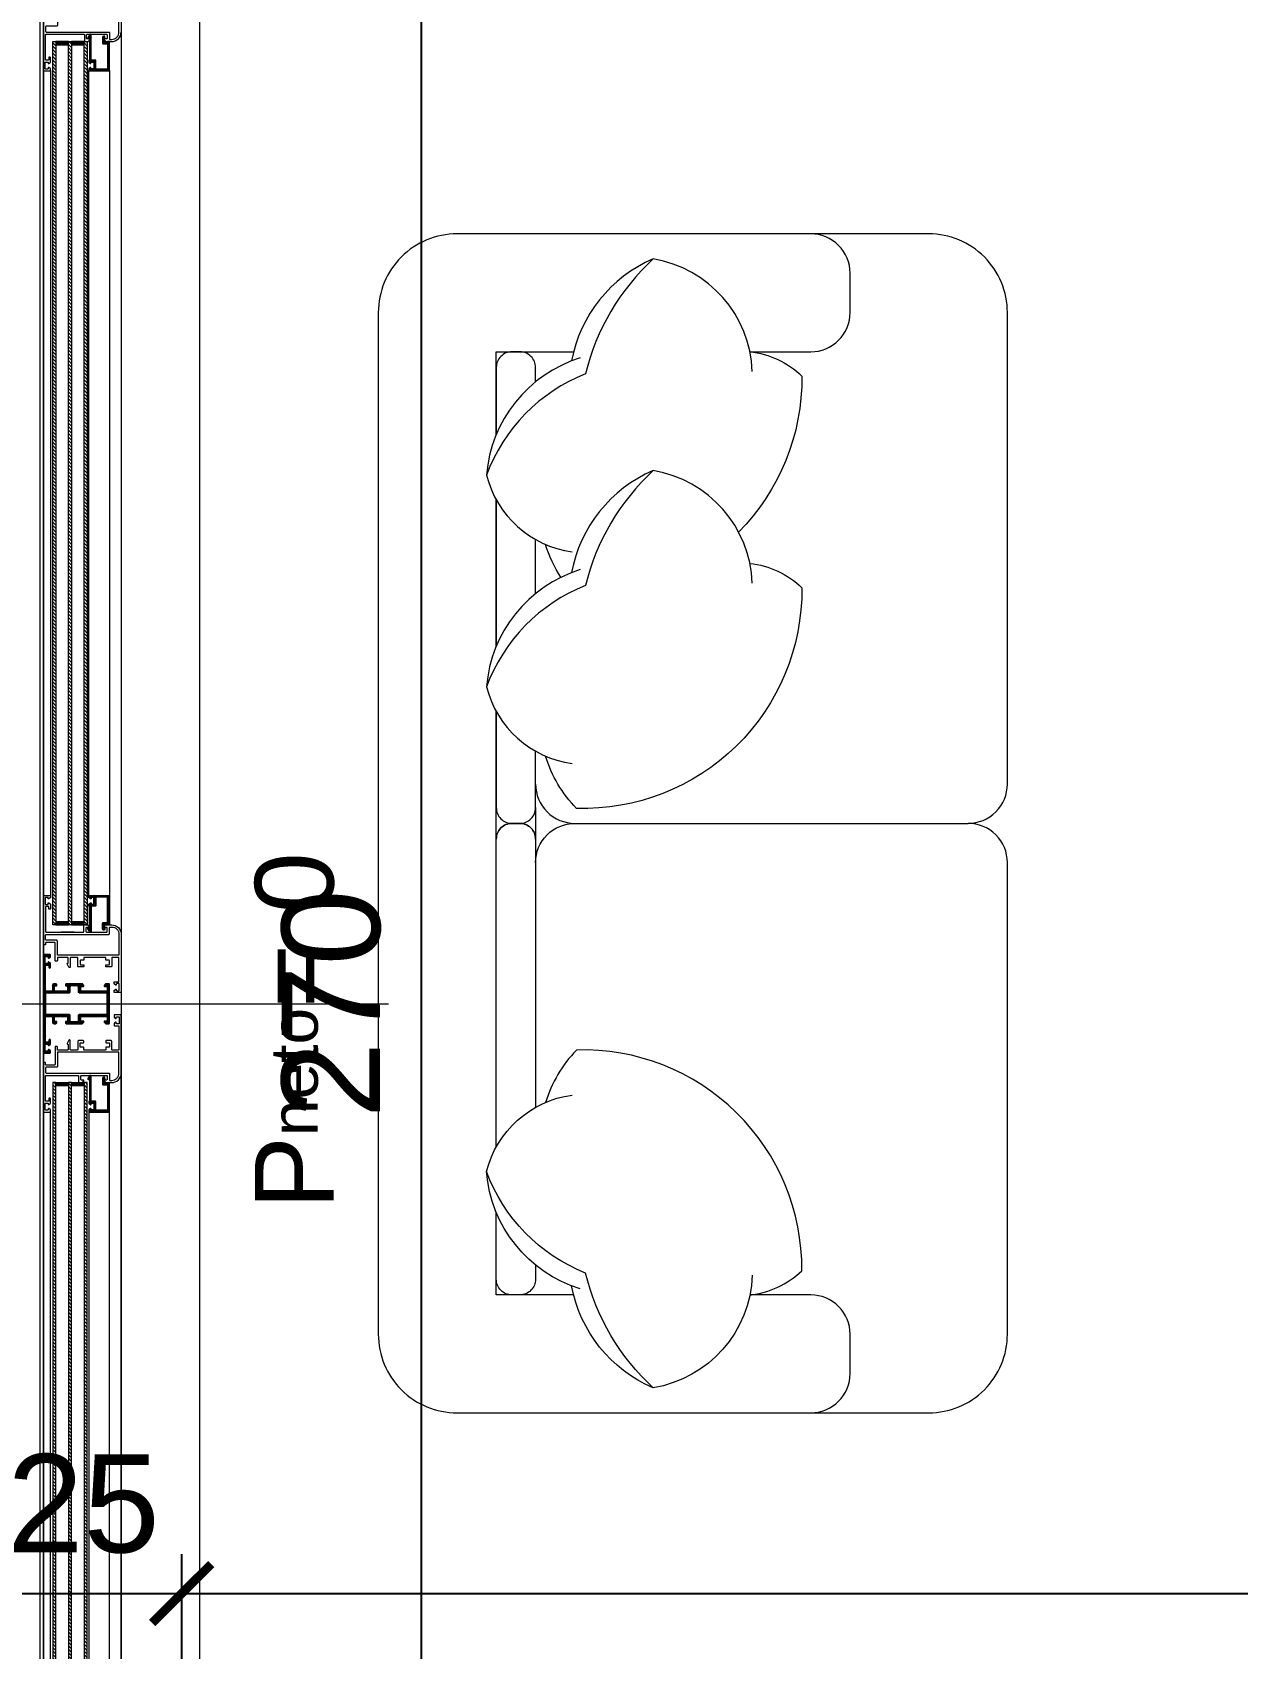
# Model space of a CAD drawing. Header units: centimetres. Extents: x 86156 to 91557, y -55119 to -48172.
# Drawn here: x 87064.8 to 87218, y -50259.4 to -50053.8 of the extents above; entities that cross this region are included whole.
import ezdxf

# ---------------------------------------------------------------- set-up
doc = ezdxf.new("R2010")
doc.units = ezdxf.units.CM
doc.header["$LTSCALE"] = 50
doc.header["$MEASUREMENT"] = 0
doc.layers.get('0').update_dxf_attribs({"color": 8})
for name, color, linetype, lineweight in [('BETON HACHURE', 253, 'Continuous', 13), ('mobilimi', 8, 'Continuous', 9), ('WINDOWS', 21, 'Continuous', 5)]:
    doc.layers.add(name, color=color, linetype=linetype, lineweight=lineweight)
doc.layers.add('COTE 50ème', color=1, linetype='Continuous')
doc.styles.add('GENERATED_STYLE_1', font='arial.ttf')
doc.styles.add('RS_TXT_50', font='arial.ttf', dxfattribs={"height": 12.5})
doc.dimstyles.new('RS_50CM_LINEAIRE', dxfattribs={"dimscale": 5, "dimtxt": 12.5, "dimasz": 1.5, "dimexe": 1, "dimexo": 2.5, "dimgap": 1, "dimtad": 1, "dimdec": 1, "dimrnd": 0.5, "dimdsep": 46, "dimtxsty": 'RS_TXT_50', "dimblk1": 'ARCHTICK', "dimblk2": 'ARCHTICK', "dimsah": 1, "dimcen": 2.5, "dimdle": 1, "dimclrt": 4, "dimadec": 0, "dimazin": 2, "dimtfac": 1, "dimtdec": 1, "dimtix": 1, "dimtmove": 2, "dimatfit": 3, "dimfxl": 1, "dimtolj": 1, "dimtzin": 0, "dimarcsym": 0})
pattern_1 = [(135, (-46708.70849, -43897.46996), (-0.08838834765, -0.08838834765), [])]
pattern_2 = [(135, (-46708.9128, -43897.46996), (-0.2209708691, -0.2209708691), [])]

# ---------------------------------------------------------------- blocks, each defined once
blk = doc.blocks.new('DRITARE POS 1')
at = {"layer": 'WINDOWS', "transparency": 33554559}
h = blk.add_hatch(dxfattribs=at)
h.set_pattern_fill('ANSI31', color=256, angle=450)
h.set_pattern_definition([(135, (-46708.71279, -43842.46996), (-0.08838834765, -0.08838834765), [])])
h.paths.add_polyline_path([(-1.74, -12.58), (-1.74, -12.64), (-2.09, -12.64, -0.414214), (-2.15, -12.58), (-2.15, -12.21, -0.247394), (-2.13, -12.16, 1.657435), (-2.37, -12.03), (-2.37, -12.77, 0.414214), (-2.28, -12.86), (-1.81, -12.86, -0.414214), (-1.72, -12.95), (-1.72, -16, -0.414214), (-1.81, -16.09), (-3.16, -16.09, -0.414214), (-3.22, -16.03), (-3.22, -15.03, 0.414214), (-3.31, -14.93), (-3.76, -14.93, -0.414214), (-3.82, -14.88), (-3.82, -11.74, 0.737396), (-3.99, -11.69), (-4.23, -12.04, 0.603122), (-4.15, -12.19), (-4.08, -12.19, -0.414214), (-4.02, -12.25), (-4.02, -14.93), (-4.06, -14.93, 0.414214), (-4.12, -14.99), (-4.12, -15.19, 0.250765), (-4.09, -15.24), (-3.92, -15.37, 0.599022), (-3.84, -15.33), (-3.84, -15.25, -0.414214), (-3.78, -15.19), (-3.52, -15.19, -0.414214), (-3.46, -15.25), (-3.46, -16, -0.414214), (-3.52, -16.05), (-3.78, -16.05, -0.414214), (-3.84, -16), (-3.84, -15.92, 0.599022), (-3.92, -15.88), (-4.09, -16.01, 0.250765), (-4.12, -16.05), (-4.12, -16.26, 0.414214), (-4.06, -16.31), (-1.55, -16.31, 0.414214), (-1.5, -16.26), (-1.5, -12.64), (-1.5, -12.58)])
at = {"layer": 'WINDOWS'}
h = blk.add_hatch(dxfattribs=at)
h.set_pattern_fill('ANSI31', color=140, scale=2.5, angle=450)
h.set_pattern_definition(pattern_2)
h.paths.add_polyline_path([(-8.71, -124.96), (-8.71, -12.58), (-8.31, -12.58), (-8.31, -124.96)])
h.paths.add_polyline_path([(-6.71, -124.96), (-6.71, -12.58), (-6.31, -12.58), (-6.31, -124.96)])
h.paths.add_polyline_path([(-4.71, -124.96), (-4.71, -12.58), (-4.31, -12.58), (-4.31, -124.96)])
at = {"layer": 'WINDOWS', "transparency": 33554559}
h = blk.add_hatch(dxfattribs=at)
h.set_pattern_fill('ANSI31', color=140, angle=450)
h.set_pattern_definition([(135, (-46708.90849, -43880.46996), (-0.08838834765, -0.08838834765), [])])
h.paths.add_polyline_path([(-6.71, -12.58), (-8.31, -12.58), (-8.31, -12.98), (-6.71, -12.98)])
h.paths.add_polyline_path([(-4.71, -12.58), (-6.31, -12.58), (-6.31, -12.98), (-4.71, -12.98)])
h.paths.add_polyline_path([(-6.71, -124.56), (-8.31, -124.56), (-8.31, -124.96), (-6.71, -124.96)])
h.paths.add_polyline_path([(-4.71, -124.56), (-6.31, -124.56), (-6.31, -124.96), (-4.71, -124.96)])
h = blk.add_hatch(dxfattribs=at)
h.set_pattern_fill('ANSI31', color=256, angle=450)
h.set_pattern_definition(pattern_1)
h.paths.add_polyline_path([(-1.49, -121.28, 0.414214), (-1.55, -121.22), (-4.06, -121.22, 0.414214), (-4.11, -121.28), (-4.11, -121.48, 0.250765), (-4.09, -121.53), (-3.92, -121.66, 0.599022), (-3.83, -121.61), (-3.83, -121.54, -0.414214), (-3.78, -121.48), (-3.51, -121.48, -0.414214), (-3.46, -121.54), (-3.46, -122.28, -0.414214), (-3.51, -122.34), (-3.78, -122.34, -0.414214), (-3.83, -122.28), (-3.83, -122.21, 0.599022), (-3.92, -122.16), (-4.09, -122.29, 0.250765), (-4.11, -122.34), (-4.11, -122.54, 0.414214), (-4.06, -122.6), (-4.02, -122.6), (-4.02, -125.29, -0.414214), (-4.07, -125.34), (-4.15, -125.34, 0.603122), (-4.23, -125.49), (-3.98, -125.85, 0.737396), (-3.81, -125.79), (-3.81, -122.66, -0.414214), (-3.76, -122.6), (-3.31, -122.6, 0.414214), (-3.22, -122.51), (-3.22, -121.5, -0.414214), (-3.16, -121.44), (-1.81, -121.44, -0.414214), (-1.72, -121.54), (-1.72, -124.58, -0.414214), (-1.81, -124.67), (-2.28, -124.67, 0.414214), (-2.37, -124.77), (-2.37, -125.5, 1.657435), (-2.12, -125.37, -0.247394), (-2.15, -125.33), (-2.15, -124.95, -0.414214), (-2.09, -124.9), (-1.74, -124.9), (-1.74, -124.95), (-1.49, -124.95), (-1.49, -124.9)])
at = {"layer": 'WINDOWS'}
h = blk.add_hatch(dxfattribs=at)
h.set_pattern_fill('ANSI31', color=256, angle=450)
h.set_pattern_definition(pattern_1)
h.paths.add_polyline_path([(-9.61, -130.17, -0.414214), (-9.56, -130.11), (-9.26, -130.11, -0.414214), (-9.2, -130.17), (-9.2, -130.38, 1), (-9, -130.38), (-9, -129.85, 0.250765), (-9.02, -129.8), (-9.19, -129.69, 0.599022), (-9.28, -129.74), (-9.28, -129.81, -0.414214), (-9.33, -129.87), (-9.59, -129.87, -0.414214), (-9.65, -129.81), (-9.65, -129.03, -0.414214), (-9.59, -128.97), (-9.33, -128.97, -0.414214), (-9.28, -129.03), (-9.28, -129.14, 0.599022), (-9.19, -129.19), (-9.02, -129.07, 0.250765), (-9, -129.03), (-9, -128.78, 0.414214), (-9.05, -128.73), (-9.84, -128.73, 0.414214), (-9.89, -128.78), (-9.89, -135), (-9.89, -141.22, 0.414214), (-9.84, -141.27), (-9.05, -141.27, 0.414214), (-9, -141.22), (-9, -140.97, 0.250765), (-9.02, -140.93), (-9.19, -140.81, 0.599022), (-9.28, -140.86), (-9.28, -140.97, -0.414214), (-9.33, -141.03), (-9.59, -141.03, -0.414214), (-9.65, -140.97), (-9.65, -140.19, -0.414214), (-9.59, -140.13), (-9.33, -140.13, -0.414214), (-9.28, -140.19), (-9.28, -140.26, 0.599022), (-9.19, -140.31), (-9.02, -140.2, 0.250765), (-9, -140.15), (-9, -139.62, 1), (-9.2, -139.62), (-9.2, -139.83, -0.414214), (-9.26, -139.89), (-9.56, -139.89, -0.414214), (-9.61, -139.83), (-9.61, -136.66, -0.414214), (-9.56, -136.61), (-8.83, -136.61, -0.414214), (-8.74, -136.7), (-8.74, -137.35, 0.414214), (-8.55, -137.54), (-8.29, -137.54, 0.198912), (-8.25, -137.52), (-8.19, -137.46, 0.198912), (-8.18, -137.42), (-8.18, -137.31, 0.414214), (-8.23, -137.26), (-8.4, -137.26, -0.414214), (-8.46, -137.2), (-8.46, -136.7, -0.414214), (-8.36, -136.61), (-6.91, -136.61, -0.414214), (-6.81, -136.7), (-6.81, -137.2, -0.414214), (-6.87, -137.26), (-7.04, -137.26, 0.414214), (-7.09, -137.31), (-7.09, -137.42, 0.198912), (-7.08, -137.46), (-7.02, -137.52, 0.198912), (-6.98, -137.54), (-4.97, -137.54, 0.198912), (-4.93, -137.52), (-4.78, -137.37, 0.198912), (-4.76, -137.33), (-4.76, -137.26, 0.414214), (-4.82, -137.2), (-5, -137.2, -0.340481), (-5.13, -137.11), (-5.13, -136.7, -0.414214), (-5.04, -136.61), (-1.87, -136.61, -0.414214), (-1.77, -136.7), (-1.77, -137.11, -0.414214), (-1.87, -137.2), (-2.09, -137.2, 0.414214), (-2.15, -137.26), (-2.15, -137.33, 0.198912), (-2.13, -137.37), (-1.98, -137.52, 0.198912), (-1.94, -137.54), (-1.55, -137.54, 0.414214), (-1.49, -137.48), (-1.49, -135), (-1.49, -132.52, 0.414214), (-1.55, -132.46), (-1.94, -132.46, 0.198912), (-1.98, -132.48), (-2.13, -132.63, 0.198912), (-2.15, -132.67), (-2.15, -132.74, 0.414214), (-2.09, -132.8), (-1.87, -132.8, -0.414214), (-1.77, -132.89), (-1.77, -133.3, -0.414214), (-1.87, -133.39), (-5.04, -133.39, -0.414214), (-5.13, -133.3), (-5.13, -132.89, -0.340481), (-5, -132.8), (-4.82, -132.8, 0.414214), (-4.76, -132.74), (-4.76, -132.67, 0.198912), (-4.78, -132.63), (-4.93, -132.48, 0.198912), (-4.97, -132.46), (-6.98, -132.46, 0.198912), (-7.02, -132.48), (-7.08, -132.54, 0.198912), (-7.09, -132.58), (-7.09, -132.69, 0.414214), (-7.04, -132.74), (-6.87, -132.74, -0.414214), (-6.81, -132.8), (-6.81, -133.3, -0.414214), (-6.91, -133.39), (-8.36, -133.39, -0.414214), (-8.46, -133.3), (-8.46, -132.8, -0.414214), (-8.4, -132.74), (-8.23, -132.74, 0.414214), (-8.18, -132.69), (-8.18, -132.58, 0.198912), (-8.19, -132.54), (-8.25, -132.48, 0.198912), (-8.29, -132.46), (-8.55, -132.46, 0.414214), (-8.74, -132.65), (-8.74, -133.3, -0.414214), (-8.83, -133.39), (-9.56, -133.39, -0.414214), (-9.61, -133.34)])
h.paths.add_polyline_path([(-9.56, -133.67), (-6.63, -133.67), (-6.53, -133.58), (-6.53, -132.83), (-6.44, -132.74), (-5.51, -132.74), (-5.41, -132.83), (-5.41, -133.58), (-5.32, -133.67), (-1.83, -133.67), (-1.77, -133.73), (-1.77, -135), (-1.77, -136.27), (-1.83, -136.33), (-5.32, -136.33), (-5.41, -136.42), (-5.41, -137.17), (-5.51, -137.26), (-6.44, -137.26), (-6.53, -137.17), (-6.53, -136.42), (-6.63, -136.33), (-9.56, -136.33), (-9.61, -136.27), (-9.61, -135), (-9.61, -133.73)], flags=16)
h = blk.add_hatch(dxfattribs=at)
h.set_pattern_fill('ANSI31', color=140, scale=2.5, angle=450)
h.set_pattern_definition(pattern_2)
h.paths.add_polyline_path([(-8.71, -145.04), (-8.71, -257.42), (-8.31, -257.42), (-8.31, -145.04)])
h.paths.add_polyline_path([(-6.71, -145.04), (-6.71, -257.42), (-6.31, -257.42), (-6.31, -145.04)])
h.paths.add_polyline_path([(-4.71, -145.04), (-4.71, -257.42), (-4.31, -257.42), (-4.31, -145.04)])
at = {"layer": 'WINDOWS', "transparency": 33554559}
h = blk.add_hatch(dxfattribs=at)
h.set_pattern_fill('ANSI31', color=140, angle=450)
h.set_pattern_definition([(135, (-46708.90849, -43914.46996), (-0.08838834765, -0.08838834765), [])])
h.paths.add_polyline_path([(-6.71, -257.42), (-8.31, -257.42), (-8.31, -257.02), (-6.71, -257.02)])
h.paths.add_polyline_path([(-4.71, -257.42), (-6.31, -257.42), (-6.31, -257.02), (-4.71, -257.02)])
h.paths.add_polyline_path([(-6.71, -145.44), (-8.31, -145.44), (-8.31, -145.04), (-6.71, -145.04)])
h.paths.add_polyline_path([(-4.71, -145.44), (-6.31, -145.44), (-6.31, -145.04), (-4.71, -145.04)])
h = blk.add_hatch(dxfattribs=at)
h.set_pattern_fill('ANSI31', color=256, angle=450)
h.set_pattern_definition(pattern_1)
h.paths.add_polyline_path([(-1.49, -145.1), (-1.49, -145.05), (-1.74, -145.05), (-1.74, -145.1), (-2.09, -145.1, -0.414214), (-2.15, -145.05), (-2.15, -144.67, -0.247394), (-2.12, -144.63, 1.657435), (-2.37, -144.5), (-2.37, -145.23, 0.414214), (-2.28, -145.33), (-1.81, -145.33, -0.414214), (-1.72, -145.42), (-1.72, -148.46, -0.414214), (-1.81, -148.56), (-3.16, -148.56, -0.414214), (-3.22, -148.5), (-3.22, -147.49, 0.414214), (-3.31, -147.4), (-3.76, -147.4, -0.414214), (-3.81, -147.34), (-3.81, -144.21, 0.737396), (-3.98, -144.15), (-4.23, -144.51, 0.603122), (-4.15, -144.66), (-4.07, -144.66, -0.414214), (-4.02, -144.71), (-4.02, -147.4), (-4.06, -147.4, 0.414214), (-4.11, -147.46), (-4.11, -147.66, 0.250765), (-4.09, -147.71), (-3.92, -147.84, 0.599022), (-3.83, -147.79), (-3.83, -147.72, -0.414214), (-3.78, -147.66), (-3.51, -147.66, -0.414214), (-3.46, -147.72), (-3.46, -148.46, -0.414214), (-3.51, -148.52), (-3.78, -148.52, -0.414214), (-3.83, -148.46), (-3.83, -148.39, 0.599022), (-3.92, -148.34), (-4.09, -148.47, 0.250765), (-4.11, -148.52), (-4.11, -148.72, 0.414214), (-4.06, -148.78), (-1.55, -148.78, 0.414214), (-1.49, -148.72)])
at = {"layer": 'WINDOWS'}
for p, q in [((-0.01, -11.48), (0, -126.13)), ((-9.89, -16.28), (-9.89, -121.28)), ((-9, -16.26), (-9, -121.28)), ((-4.11, -121.28), (-4.12, -16.26)), ((-1.5, -16.26), (-1.49, -121.28)), ((-5.98, -125.89), (-7.66, -125.89)), ((-0.01, -258.52), (0, -143.87)), ((-9.89, -253.72), (-9.89, -148.72)), ((-9, -253.74), (-9, -148.72)), ((-4.11, -148.72), (-4.12, -253.74)), ((-1.5, -253.74), (-1.49, -148.72))]:
    blk.add_line(p, q, dxfattribs=at)
at = {"layer": 'WINDOWS', "color": 165}
blk.add_line((-61.99, -135), (34.01, -135), dxfattribs=at)
for points in [[(-9.9, 0), (-9.9, -270), (-33.9, -270), (-33.9, 0)], [(-10.3, -269.6), (-10.3, -0.4), (-9.9, 0), (-9.9, -270)], [(0, 0), (0, -270), (10, -270), (10, 0)]]:
    blk.add_lwpolyline(points, close=True, dxfattribs=at)
at = {"layer": 'WINDOWS'}
for points in [[(-9.9, -270), (-9.9, 0), (0, 0), (0, -270)], [(-1.77, -135), (-1.77, -133.73), (-1.83, -133.67), (-5.32, -133.67), (-5.41, -133.58), (-5.41, -132.83), (-5.51, -132.74), (-6.44, -132.74), (-6.53, -132.83), (-6.53, -133.58), (-6.63, -133.67), (-9.56, -133.67), (-9.61, -133.73), (-9.61, -135), (-9.61, -136.27), (-9.56, -136.33), (-6.63, -136.33), (-6.53, -136.42), (-6.53, -137.17), (-6.44, -137.26), (-5.51, -137.26), (-5.41, -137.17), (-5.41, -136.42), (-5.32, -136.33), (-1.83, -136.33), (-1.77, -136.27)]]:
    blk.add_lwpolyline(points, close=True, dxfattribs=at)
blk.add_lwpolyline([(-9.9, -10.08), (-9.9, -16.26, 0.414214), (-9.84, -16.31), (-9.06, -16.31, 0.414214), (-9, -16.26), (-9, -16.05, 0.250765), (-9.03, -16.01), (-9.19, -15.88, 0.599022), (-9.28, -15.92), (-9.28, -16.02, -0.414214), (-9.34, -16.07), (-9.6, -16.07, -0.414214), (-9.65, -16.02), (-9.65, -15.23, -0.414214), (-9.6, -15.18), (-9.34, -15.18, -0.414214), (-9.28, -15.23), (-9.28, -15.33, 0.599022), (-9.19, -15.37), (-9.03, -15.24, 0.250765), (-9, -15.19), (-9, -14.62, 0.414214), (-9.06, -14.56), (-9.15, -14.56, 0.414214), (-9.21, -14.62), (-9.21, -14.88, -0.414214), (-9.26, -14.93), (-9.56, -14.93, -0.414214), (-9.62, -14.88), (-9.62, -11.7, -0.414214), (-9.56, -11.65), (-4.73, -11.65, -0.414214), (-4.68, -11.7), (-4.68, -12.53, 0.414214), (-4.62, -12.58), (-4.23, -12.58, 0.198912), (-4.19, -12.56), (-4.04, -12.41, 0.198912), (-4.02, -12.37), (-4.02, -12.3, 0.414214), (-4.08, -12.25), (-4.3, -12.25, -0.414214), (-4.4, -12.15), (-4.4, -11.74, -0.414214), (-4.3, -11.65), (-1.87, -11.65, -0.414214), (-1.78, -11.74), (-1.78, -12.15, -0.414214), (-1.87, -12.25), (-2.09, -12.25, 0.414214), (-2.15, -12.3), (-2.15, -12.37, 0.198912), (-2.13, -12.41), (-1.98, -12.56, 0.198912), (-1.94, -12.58), (-1.22, -12.58, 0.414214), (0, -11.37)], format="xyb", dxfattribs=at)
for points in [[(-1.5, -12.21, 0.414214), (-1.4, -12.3), (-1.18, -12.3), (-1.18, -12.3, 0.414214), (-0.28, -11.37), (-0.28, -8.77, 0.414214), (-0.34, -8.72), (-8.07, -8.72, 0.414214), (-8.12, -8.77), (-8.12, -10.53, -0.414214), (-8.22, -10.62), (-9.52, -10.62, 0.414214), (-9.62, -10.71), (-9.62, -11.27, 0.414214), (-9.52, -11.37), (-1.59, -11.37, -0.414214), (-1.5, -11.46)], [(-1.74, -12.64), (-2.09, -12.64, -0.414214), (-2.15, -12.58), (-2.15, -12.21, -0.247394), (-2.13, -12.16, 1.657435), (-2.37, -12.03), (-2.37, -12.77, 0.414214), (-2.28, -12.86), (-1.81, -12.86, -0.414214), (-1.72, -12.95), (-1.72, -16, -0.414214), (-1.81, -16.09), (-3.16, -16.09, -0.414214), (-3.22, -16.03), (-3.22, -15.03, 0.414214), (-3.31, -14.93), (-3.76, -14.93, -0.414214), (-3.82, -14.88), (-3.82, -11.74, 0.737396), (-3.99, -11.69), (-4.23, -12.04, 0.603122), (-4.15, -12.19), (-4.08, -12.19, -0.414214), (-4.02, -12.25), (-4.02, -14.93), (-4.06, -14.93, 0.414214), (-4.12, -14.99), (-4.12, -15.19, 0.250765), (-4.09, -15.24), (-3.92, -15.37, 0.599022), (-3.84, -15.33), (-3.84, -15.25, -0.414214), (-3.78, -15.19), (-3.52, -15.19, -0.414214), (-3.46, -15.25), (-3.46, -16, -0.414214), (-3.52, -16.05), (-3.78, -16.05, -0.414214), (-3.84, -16), (-3.84, -15.92, 0.599022), (-3.92, -15.88), (-4.09, -16.01, 0.250765), (-4.12, -16.05), (-4.12, -16.26, 0.414214), (-4.06, -16.31), (-1.55, -16.31, 0.414214), (-1.5, -16.26), (-1.5, -12.64), (-1.5, -12.58), (-1.74, -12.58)], [(0, -133.53, -0.414214), (-0.06, -133.58), (-0.84, -133.58, -0.414214), (-0.9, -133.53), (-0.9, -133.32, -0.250765), (-0.87, -133.27), (-0.7, -133.14, -0.599022), (-0.62, -133.19), (-0.62, -133.28, 0.414214), (-0.56, -133.34), (-0.3, -133.34, 0.414214), (-0.24, -133.28), (-0.24, -132.5, 0.414214), (-0.3, -132.44), (-0.56, -132.44, 0.414214), (-0.62, -132.5), (-0.62, -132.59, -0.599022), (-0.7, -132.64), (-0.87, -132.51, -0.250765), (-0.9, -132.46), (-0.9, -132.26, -0.414214), (-0.84, -132.2), (-0.34, -132.2, 0.414214), (-0.28, -132.14), (-0.28, -129.19, 0.414214), (-0.37, -129.1), (-1.12, -129.1, 0.414214), (-1.21, -129.19), (-1.21, -130.22, -0.414214), (-1.31, -130.31), (-1.87, -130.31, -0.414214), (-1.96, -130.22), (-1.96, -130.09, -0.414214), (-1.9, -130.03), (-1.55, -130.03, 0.414214), (-1.49, -129.98), (-1.49, -129.53, 0.414214), (-1.55, -129.47), (-1.9, -129.47, -0.414214), (-1.96, -129.42), (-1.96, -129.16, 0.414214), (-2.02, -129.1), (-4.7, -129.1, 0.414214), (-4.76, -129.16), (-4.76, -129.42, -0.414214), (-4.82, -129.47), (-5.17, -129.47, 0.414214), (-5.23, -129.53), (-5.23, -129.98, 0.414214), (-5.17, -130.03), (-4.82, -130.03, -0.414214), (-4.76, -130.09), (-4.76, -130.22, -0.414214), (-4.85, -130.31), (-5.41, -130.31, -0.414214), (-5.51, -130.22), (-5.51, -129.19, 0.414214), (-5.6, -129.1), (-6.38, -129.1, 0.414214), (-6.48, -129.19), (-6.48, -130.31, -0.809546), (-6.66, -130.35), (-6.85, -129.93, -0.543142), (-6.79, -129.85, 0.414214), (-6.74, -129.79), (-6.74, -129.19, 0.414214), (-6.83, -129.1), (-8.06, -129.1, 0.414214), (-8.12, -129.16), (-8.12, -129.51, -0.414214), (-8.18, -129.57), (-8.34, -129.57, -0.414214), (-8.4, -129.51), (-8.4, -127.29, 0.414214), (-8.49, -127.2), (-9.56, -127.2, 0.414214), (-9.61, -127.25), (-9.61, -127.46, -0.414214), (-9.67, -127.51), (-9.84, -127.51, -0.414214), (-9.89, -127.46), (-9.89, -121.28, -0.414214), (-9.84, -121.22), (-9.05, -121.22, -0.414214), (-9, -121.28), (-9, -121.49, -0.250765), (-9.02, -121.53), (-9.19, -121.66, -0.599022), (-9.28, -121.62), (-9.28, -121.52, 0.414214), (-9.33, -121.47), (-9.59, -121.47, 0.414214), (-9.65, -121.52), (-9.65, -122.31, 0.414214), (-9.59, -122.36), (-9.33, -122.36, 0.414214), (-9.28, -122.31), (-9.28, -122.21, -0.599022), (-9.19, -122.17), (-9.02, -122.3, -0.250765), (-9, -122.34), (-9, -122.92, -0.414214), (-9.05, -122.98), (-9.15, -122.98, -0.414214), (-9.2, -122.92), (-9.2, -122.66, 0.414214), (-9.26, -122.61), (-9.56, -122.61, 0.414214), (-9.61, -122.66), (-9.61, -125.83, 0.414214), (-9.56, -125.89), (-4.82, -125.89, 0.414214), (-4.76, -125.83), (-4.76, -125.01, -0.414214), (-4.71, -124.96), (-4.32, -124.96, -0.198912), (-4.28, -124.97), (-4.13, -125.13, -0.198912), (-4.11, -125.17), (-4.11, -125.24, -0.414214), (-4.17, -125.29), (-4.39, -125.29, 0.414214), (-4.48, -125.39), (-4.48, -125.8, 0.414214), (-4.39, -125.89), (-1.87, -125.89, 0.414214), (-1.77, -125.8), (-1.77, -125.39, 0.414214), (-1.87, -125.29), (-2.09, -125.29, -0.414214), (-2.15, -125.24), (-2.15, -125.17, -0.198912), (-2.13, -125.13), (-1.98, -124.97, -0.198912), (-1.94, -124.96), (-1.21, -124.96, -0.414214), (0, -126.17)], [(-1.74, -124.9), (-2.09, -124.9, 0.414214), (-2.15, -124.95), (-2.15, -125.33, 0.247394), (-2.12, -125.37, -1.657435), (-2.37, -125.5), (-2.37, -124.77, -0.414214), (-2.28, -124.67), (-1.81, -124.67, 0.414214), (-1.72, -124.58), (-1.72, -121.54, 0.414214), (-1.81, -121.44), (-3.16, -121.44, 0.414214), (-3.22, -121.5), (-3.22, -122.51, -0.414214), (-3.31, -122.6), (-3.76, -122.6, 0.414214), (-3.81, -122.66), (-3.81, -125.79, -0.737396), (-3.98, -125.85), (-4.23, -125.49, -0.603122), (-4.15, -125.34), (-4.07, -125.34, 0.414214), (-4.02, -125.29), (-4.02, -122.6), (-4.06, -122.6, -0.414214), (-4.11, -122.54), (-4.11, -122.34, -0.250765), (-4.09, -122.29), (-3.92, -122.16, -0.599022), (-3.83, -122.21), (-3.83, -122.28, 0.414214), (-3.78, -122.34), (-3.51, -122.34, 0.414214), (-3.46, -122.28), (-3.46, -121.54, 0.414214), (-3.51, -121.48), (-3.78, -121.48, 0.414214), (-3.83, -121.54), (-3.83, -121.61, -0.599022), (-3.92, -121.66), (-4.09, -121.53, -0.250765), (-4.11, -121.48), (-4.11, -121.28, -0.414214), (-4.06, -121.22), (-1.55, -121.22, -0.414214), (-1.49, -121.28), (-1.49, -124.9), (-1.49, -124.95), (-1.74, -124.95)], [(-1.49, -125.33, -0.414214), (-1.4, -125.24), (-1.18, -125.24), (-1.18, -125.24, -0.414214), (-0.28, -126.17), (-0.28, -128.77, -0.414214), (-0.34, -128.82), (-8.06, -128.82, -0.414214), (-8.12, -128.77), (-8.12, -127.01, 0.414214), (-8.21, -126.92), (-9.52, -126.92, -0.414214), (-9.61, -126.82), (-9.61, -126.26, -0.414214), (-9.52, -126.17), (-1.59, -126.17, 0.414214), (-1.49, -126.08)], [(-1.49, -135), (-1.49, -132.52, 0.414214), (-1.55, -132.46), (-1.94, -132.46, 0.198912), (-1.98, -132.48), (-2.13, -132.63, 0.198912), (-2.15, -132.67), (-2.15, -132.74, 0.414214), (-2.09, -132.8), (-1.87, -132.8, -0.414214), (-1.77, -132.89), (-1.77, -133.3, -0.414214), (-1.87, -133.39), (-5.04, -133.39, -0.414214), (-5.13, -133.3), (-5.13, -132.89, -0.340481), (-5, -132.8), (-4.82, -132.8, 0.414214), (-4.76, -132.74), (-4.76, -132.67, 0.198912), (-4.78, -132.63), (-4.93, -132.48, 0.198912), (-4.97, -132.46), (-6.98, -132.46, 0.198912), (-7.02, -132.48), (-7.08, -132.54, 0.198912), (-7.09, -132.58), (-7.09, -132.69, 0.414214), (-7.04, -132.74), (-6.87, -132.74, -0.414214), (-6.81, -132.8), (-6.81, -133.3, -0.414214), (-6.91, -133.39), (-8.36, -133.39, -0.414214), (-8.46, -133.3), (-8.46, -132.8, -0.414214), (-8.4, -132.74), (-8.23, -132.74, 0.414214), (-8.18, -132.69), (-8.18, -132.58, 0.198912), (-8.19, -132.54), (-8.25, -132.48, 0.198912), (-8.29, -132.46), (-8.55, -132.46, 0.414214), (-8.74, -132.65), (-8.74, -133.3, -0.414214), (-8.83, -133.39), (-9.56, -133.39, -0.414214), (-9.61, -133.34), (-9.61, -130.17, -0.414214), (-9.56, -130.11), (-9.26, -130.11, -0.414214), (-9.2, -130.17), (-9.2, -130.38, 1), (-9, -130.38), (-9, -129.85, 0.250765), (-9.02, -129.8), (-9.19, -129.69, 0.599022), (-9.28, -129.74), (-9.28, -129.81, -0.414214), (-9.33, -129.87), (-9.59, -129.87, -0.414214), (-9.65, -129.81), (-9.65, -129.03, -0.414214), (-9.59, -128.97), (-9.33, -128.97, -0.414214), (-9.28, -129.03), (-9.28, -129.14, 0.599022), (-9.19, -129.19), (-9.02, -129.07, 0.250765), (-9, -129.03), (-9, -128.78, 0.414214), (-9.05, -128.73), (-9.84, -128.73, 0.414214), (-9.89, -128.78), (-9.89, -135), (-9.89, -141.22, 0.414214), (-9.84, -141.27), (-9.05, -141.27, 0.414214), (-9, -141.22), (-9, -140.97, 0.250765), (-9.02, -140.93), (-9.19, -140.81, 0.599022), (-9.28, -140.86), (-9.28, -140.97, -0.414214), (-9.33, -141.03), (-9.59, -141.03, -0.414214), (-9.65, -140.97), (-9.65, -140.19, -0.414214), (-9.59, -140.13), (-9.33, -140.13, -0.414214), (-9.28, -140.19), (-9.28, -140.26, 0.599022), (-9.19, -140.31), (-9.02, -140.2, 0.250765), (-9, -140.15), (-9, -139.62, 1), (-9.2, -139.62), (-9.2, -139.83, -0.414214), (-9.26, -139.89), (-9.56, -139.89, -0.414214), (-9.61, -139.83), (-9.61, -136.66, -0.414214), (-9.56, -136.61), (-8.83, -136.61, -0.414214), (-8.74, -136.7), (-8.74, -137.35, 0.414214), (-8.55, -137.54), (-8.29, -137.54, 0.198912), (-8.25, -137.52), (-8.19, -137.46, 0.198912), (-8.18, -137.42), (-8.18, -137.31, 0.414214), (-8.23, -137.26), (-8.4, -137.26, -0.414214), (-8.46, -137.2), (-8.46, -136.7, -0.414214), (-8.36, -136.61), (-6.91, -136.61, -0.414214), (-6.81, -136.7), (-6.81, -137.2, -0.414214), (-6.87, -137.26), (-7.04, -137.26, 0.414214), (-7.09, -137.31), (-7.09, -137.42, 0.198912), (-7.08, -137.46), (-7.02, -137.52, 0.198912), (-6.98, -137.54), (-4.97, -137.54, 0.198912), (-4.93, -137.52), (-4.78, -137.37, 0.198912), (-4.76, -137.33), (-4.76, -137.26, 0.414214), (-4.82, -137.2), (-5, -137.2, -0.340481), (-5.13, -137.11), (-5.13, -136.7, -0.414214), (-5.04, -136.61), (-1.87, -136.61, -0.414214), (-1.77, -136.7), (-1.77, -137.11, -0.414214), (-1.87, -137.2), (-2.09, -137.2, 0.414214), (-2.15, -137.26), (-2.15, -137.33, 0.198912), (-2.13, -137.37), (-1.98, -137.52, 0.198912), (-1.94, -137.54), (-1.55, -137.54, 0.414214), (-1.49, -137.48)], [(0, -136.47, 0.414214), (-0.06, -136.42), (-0.84, -136.42, 0.414214), (-0.9, -136.47), (-0.9, -136.68, 0.250765), (-0.87, -136.73), (-0.7, -136.86, 0.599022), (-0.62, -136.81), (-0.62, -136.72, -0.414214), (-0.56, -136.66), (-0.3, -136.66, -0.414214), (-0.24, -136.72), (-0.24, -137.5, -0.414214), (-0.3, -137.56), (-0.56, -137.56, -0.414214), (-0.62, -137.5), (-0.62, -137.41, 0.599022), (-0.7, -137.36), (-0.87, -137.49, 0.250765), (-0.9, -137.54), (-0.9, -137.74, 0.414214), (-0.84, -137.8), (-0.34, -137.8, -0.414214), (-0.28, -137.86), (-0.28, -140.81, -0.414214), (-0.37, -140.9), (-1.12, -140.9, -0.414214), (-1.21, -140.81), (-1.21, -139.78, 0.414214), (-1.31, -139.69), (-1.87, -139.69, 0.414214), (-1.96, -139.78), (-1.96, -139.91, 0.414214), (-1.9, -139.97), (-1.55, -139.97, -0.414214), (-1.49, -140.02), (-1.49, -140.47, -0.414214), (-1.55, -140.53), (-1.9, -140.53, 0.414214), (-1.96, -140.58), (-1.96, -140.84, -0.414214), (-2.02, -140.9), (-4.7, -140.9, -0.414214), (-4.76, -140.84), (-4.76, -140.58, 0.414214), (-4.82, -140.53), (-5.17, -140.53, -0.414214), (-5.23, -140.47), (-5.23, -140.02, -0.414214), (-5.17, -139.97), (-4.82, -139.97, 0.414214), (-4.76, -139.91), (-4.76, -139.78, 0.414214), (-4.85, -139.69), (-5.41, -139.69, 0.414214), (-5.51, -139.78), (-5.51, -140.81, -0.414214), (-5.6, -140.9), (-6.38, -140.9, -0.414214), (-6.48, -140.81), (-6.48, -139.69, 0.809546), (-6.66, -139.65), (-6.85, -140.07, 0.543142), (-6.79, -140.15, -0.414214), (-6.74, -140.21), (-6.74, -140.81, -0.414214), (-6.83, -140.9), (-8.06, -140.9, -0.414214), (-8.12, -140.84), (-8.12, -140.49, 0.414214), (-8.18, -140.43), (-8.34, -140.43, 0.414214), (-8.4, -140.49), (-8.4, -142.71, -0.414214), (-8.49, -142.8), (-9.56, -142.8, -0.414214), (-9.61, -142.75), (-9.61, -142.54, 0.414214), (-9.67, -142.49), (-9.84, -142.49, 0.414214), (-9.89, -142.54), (-9.89, -148.72, 0.414214), (-9.84, -148.78), (-9.05, -148.78, 0.414214), (-9, -148.72), (-9, -148.51, 0.250765), (-9.02, -148.47), (-9.19, -148.34, 0.599022), (-9.28, -148.38), (-9.28, -148.48, -0.414214), (-9.33, -148.53), (-9.59, -148.53, -0.414214), (-9.65, -148.48), (-9.65, -147.69, -0.414214), (-9.59, -147.64), (-9.33, -147.64, -0.414214), (-9.28, -147.69), (-9.28, -147.79, 0.599022), (-9.19, -147.83), (-9.02, -147.7, 0.250765), (-9, -147.66), (-9, -147.08, 0.414214), (-9.05, -147.02), (-9.15, -147.02, 0.414214), (-9.2, -147.08), (-9.2, -147.34, -0.414214), (-9.26, -147.39), (-9.56, -147.39, -0.414214), (-9.61, -147.34), (-9.61, -144.17, -0.414214), (-9.56, -144.11), (-5.47, -144.11, -0.414214), (-5.41, -144.17), (-5.41, -144.99, 0.414214), (-5.36, -145.04), (-4.97, -145.04, 0.198912), (-4.93, -145.03), (-4.78, -144.87, 0.198912), (-4.76, -144.83), (-4.76, -144.76, 0.414214), (-4.82, -144.71), (-5.04, -144.71, -0.414214), (-5.13, -144.61), (-5.13, -144.2, -0.414214), (-5.04, -144.11), (-1.87, -144.11, -0.414214), (-1.77, -144.2), (-1.77, -144.61, -0.414214), (-1.87, -144.71), (-2.09, -144.71, 0.414214), (-2.15, -144.76), (-2.15, -144.83, 0.198912), (-2.13, -144.87), (-1.98, -145.03, 0.198912), (-1.94, -145.04), (-1.21, -145.04, 0.414214), (0, -143.83)], [(-1.49, -144.67, 0.414214), (-1.4, -144.76), (-1.18, -144.76), (-1.18, -144.76, 0.414214), (-0.28, -143.83), (-0.28, -141.23, 0.414214), (-0.34, -141.18), (-8.06, -141.18, 0.414214), (-8.12, -141.23), (-8.12, -142.99, -0.414214), (-8.21, -143.08), (-9.52, -143.08, 0.414214), (-9.61, -143.18), (-9.61, -143.74, 0.414214), (-9.52, -143.83), (-1.59, -143.83, -0.414214), (-1.49, -143.92)], [(-1.74, -145.1), (-2.09, -145.1, -0.414214), (-2.15, -145.05), (-2.15, -144.67, -0.247394), (-2.12, -144.63, 1.657435), (-2.37, -144.5), (-2.37, -145.23, 0.414214), (-2.28, -145.33), (-1.81, -145.33, -0.414214), (-1.72, -145.42), (-1.72, -148.46, -0.414214), (-1.81, -148.56), (-3.16, -148.56, -0.414214), (-3.22, -148.5), (-3.22, -147.49, 0.414214), (-3.31, -147.4), (-3.76, -147.4, -0.414214), (-3.81, -147.34), (-3.81, -144.21, 0.737396), (-3.98, -144.15), (-4.23, -144.51, 0.603122), (-4.15, -144.66), (-4.07, -144.66, -0.414214), (-4.02, -144.71), (-4.02, -147.4), (-4.06, -147.4, 0.414214), (-4.11, -147.46), (-4.11, -147.66, 0.250765), (-4.09, -147.71), (-3.92, -147.84, 0.599022), (-3.83, -147.79), (-3.83, -147.72, -0.414214), (-3.78, -147.66), (-3.51, -147.66, -0.414214), (-3.46, -147.72), (-3.46, -148.46, -0.414214), (-3.51, -148.52), (-3.78, -148.52, -0.414214), (-3.83, -148.46), (-3.83, -148.39, 0.599022), (-3.92, -148.34), (-4.09, -148.47, 0.250765), (-4.11, -148.52), (-4.11, -148.72, 0.414214), (-4.06, -148.78), (-1.55, -148.78, 0.414214), (-1.49, -148.72), (-1.49, -145.1), (-1.49, -145.05), (-1.74, -145.05)]]:
    blk.add_lwpolyline(points, format="xyb", close=True, dxfattribs=at)
at = {"layer": 'WINDOWS', "color": 140}
for points in [[(-8.71, -124.96), (-8.71, -12.58), (-8.31, -12.58), (-8.31, -124.96)], [(-6.71, -12.58), (-8.31, -12.58), (-8.31, -12.98), (-6.71, -12.98)], [(-6.71, -124.96), (-6.71, -12.58), (-6.31, -12.58), (-6.31, -124.96)], [(-4.71, -12.58), (-6.31, -12.58), (-6.31, -12.98), (-4.71, -12.98)], [(-4.71, -124.96), (-4.71, -12.58), (-4.31, -12.58), (-4.31, -124.96)], [(-6.71, -124.56), (-8.31, -124.56), (-8.31, -124.96), (-6.71, -124.96)], [(-4.71, -124.56), (-6.31, -124.56), (-6.31, -124.96), (-4.71, -124.96)], [(-8.71, -145.04), (-8.71, -257.42), (-8.31, -257.42), (-8.31, -145.04)], [(-6.71, -145.44), (-8.31, -145.44), (-8.31, -145.04), (-6.71, -145.04)], [(-6.71, -145.04), (-6.71, -257.42), (-6.31, -257.42), (-6.31, -145.04)], [(-4.71, -145.44), (-6.31, -145.44), (-6.31, -145.04), (-4.71, -145.04)], [(-4.71, -145.04), (-4.71, -257.42), (-4.31, -257.42), (-4.31, -145.04)]]:
    blk.add_lwpolyline(points, close=True, dxfattribs=at)
at = {"layer": 'WINDOWS', "color": 165, "insert": (27.15, -161.16), "char_height": 10, "attachment_point": 7, "rotation": 90, "style": 'GENERATED_STYLE_1'}
blk.add_mtext('\\A1;\\pt0;P{\\H0.6x;neto}= 0', dxfattribs=at)
blk = doc.blocks.new('_ArchTick')
at = {"color": 0, "linetype": 'ByBlock', "const_width": 0.15}
blk.add_lwpolyline([(-0.5, -0.5), (0.5, 0.5)], dxfattribs=at)
blk = doc.blocks.new('*D1122')
at = {"layer": 'COTE 50ème', "color": 0, "lineweight": -2, "ltscale": 0.5, "transparency": 16777216}
for p, q in [((87114.18, -50037.37), (87114.18, -50317.37)), ((87096.25, -50042.37), (87119.18, -50042.37)), ((87096.25, -50312.37), (87119.18, -50312.37))]:
    blk.add_line(p, q, dxfattribs=at)
at = {"layer": 'Defpoints', "color": 0, "ltscale": 0.5, "transparency": 16777216}
for p in [(87083.75, -50042.37), (87083.75, -50312.37), (87114.18, -50312.37)]:
    blk.add_point(p, dxfattribs=at)
at = {"layer": 'COTE 50ème', "color": 0, "lineweight": -2, "ltscale": 0.5, "transparency": 16777216, "xscale": 7.5, "yscale": 7.5, "zscale": 7.5}
for p, rotation in [((87114.18, -50042.37), 90), ((87114.18, -50312.37), 270)]:
    blk.add_blockref('_ArchTick', p, dxfattribs=dict(at, rotation=rotation))
at = {"layer": 'COTE 50ème', "color": 4, "lineweight": 5, "ltscale": 0.5, "transparency": 16777216, "insert": (87102.8, -50177.37), "char_height": 12.5, "attachment_point": 5, "rotation": 90, "style": 'RS_TXT_50'}
blk.add_mtext('\\A1;270', dxfattribs=at)
blk = doc.blocks.new('*D1628')
at = {"layer": 'COTE 50ème', "color": 0, "lineweight": -2, "ltscale": 0.5, "transparency": 16777216}
for p, q in [((87058.75, -50314.87), (87058.75, -50247.41)), ((87083.75, -50299.87), (87083.75, -50247.41)), ((87058.75, -50252.41), (87051.25, -50252.41)), ((87058.75, -50252.41), (87083.75, -50252.41)), ((87083.75, -50252.41), (87091.25, -50252.41))]:
    blk.add_line(p, q, dxfattribs=at)
at = {"layer": 'Defpoints', "color": 0, "ltscale": 0.5, "transparency": 16777216}
for p in [(87083.75, -50252.41), (87083.75, -50312.37), (87058.75, -50327.37)]:
    blk.add_point(p, dxfattribs=at)
at = {"layer": 'COTE 50ème', "color": 0, "lineweight": -2, "ltscale": 0.5, "transparency": 16777216, "xscale": 7.5, "yscale": 7.5, "zscale": 7.5}
blk.add_blockref('_ArchTick', (87058.75, -50252.41), dxfattribs=at)
at = {"layer": 'COTE 50ème', "color": 0, "lineweight": -2, "ltscale": 0.5, "transparency": 16777216, "xscale": 7.5, "yscale": 7.5, "zscale": 7.5, "rotation": 180}
blk.add_blockref('_ArchTick', (87083.75, -50252.41), dxfattribs=at)
at = {"layer": 'COTE 50ème', "color": 4, "lineweight": 5, "ltscale": 0.5, "transparency": 16777216, "insert": (87071.25, -50241.02), "char_height": 12.5, "attachment_point": 5, "style": 'RS_TXT_50'}
blk.add_mtext('\\A1;25', dxfattribs=at)
blk = doc.blocks.new('*D1629')
at = {"layer": 'COTE 50ème', "color": 0, "lineweight": -2, "ltscale": 0.5, "transparency": 16777216}
for p, q in [((87083.75, -50299.87), (87083.75, -50247.41)), ((87718.75, -50267.94), (87718.75, -50247.41)), ((87078.75, -50252.41), (87723.75, -50252.41))]:
    blk.add_line(p, q, dxfattribs=at)
at = {"layer": 'Defpoints', "color": 0, "ltscale": 0.5, "transparency": 16777216}
for p in [(87718.75, -50252.41), (87718.75, -50280.44), (87083.75, -50312.37)]:
    blk.add_point(p, dxfattribs=at)
at = {"layer": 'COTE 50ème', "color": 0, "lineweight": -2, "ltscale": 0.5, "transparency": 16777216, "xscale": 7.5, "yscale": 7.5, "zscale": 7.5, "rotation": 180}
blk.add_blockref('_ArchTick', (87083.75, -50252.41), dxfattribs=at)
at = {"layer": 'COTE 50ème', "color": 0, "lineweight": -2, "ltscale": 0.5, "transparency": 16777216, "xscale": 7.5, "yscale": 7.5, "zscale": 7.5}
blk.add_blockref('_ArchTick', (87718.75, -50252.41), dxfattribs=at)
at = {"layer": 'COTE 50ème', "color": 4, "lineweight": 5, "ltscale": 0.5, "transparency": 16777216, "insert": (87401.25, -50241.02), "char_height": 12.5, "attachment_point": 5, "style": 'RS_TXT_50'}
blk.add_mtext('\\A1;635', dxfattribs=at)

msp = doc.modelspace()

# ---------------------------------------------------------------- hatches: boundary and pattern name
at = {"layer": 'BETON HACHURE', "ltscale": 0.5, "transparency": 33554559}
h = msp.add_hatch(color=256, dxfattribs=at)
h.dxf.hatch_style = 1
h.paths.add_polyline_path([(89857.95, -49968.55), (89601.54, -49712.14), (89017.58, -49863.16), (88999.75, -49863.16), (88314.75, -49713.17), (88293.27, -49713.16), (87031.8, -49846.89), (86857.57, -50021.45), (86757.23, -51272.48), (86839.4, -52045.38), (86669.47, -52571.17), (86746.67, -53900.72), (86983.5, -54130.12), (88279.55, -54131.55), (88279.55, -54261.56), (89504.55, -54261.56), (89504.55, -54401.56), (90492.95, -54401.56), (90492.95, -51921.06), (89857.95, -51772.6)])
h.paths.add_polyline_path([(89837.95, -51788.46), (90472.95, -51936.92), (90472.95, -54381.56), (89524.55, -54381.56), (89524.55, -54241.56), (88299.55, -54241.56), (88299.55, -54111.57), (86991.6, -54110.13), (86766.18, -53891.78), (86689.65, -52573.76), (86859.73, -52047.49), (86777.31, -51272.22), (86876.91, -50030.38), (87040.95, -49866.03), (88294.32, -49733.16), (88312.58, -49733.17), (88997.58, -49883.16), (89020.13, -49883.16), (89595.48, -49734.36), (89837.95, -49976.84)], flags=16)
at = {"layer": 'WINDOWS'}
h = msp.add_hatch(color=140, dxfattribs=at)
h.dxf.hatch_style = 1
h.paths.add_polyline_path([(89018.83, -49872.96), (88998.69, -49872.96), (88313.69, -49722.97), (88293.78, -49722.96), (87036.29, -49856.27), (86867.05, -50025.82), (86767.07, -51272.35), (86849.36, -52046.42), (86679.36, -52572.44), (86756.23, -53896.34), (86987.47, -54120.32), (88289.35, -54121.76), (88289.35, -54251.76), (89514.35, -54251.76), (89514.35, -54391.76), (90483.15, -54391.76), (90483.15, -51928.83), (89848.15, -51780.37), (89848.15, -49972.61), (89598.57, -49723.03)])
h.paths.add_polyline_path([(89597.96, -49725.25), (89846.15, -49973.44), (89846.15, -51781.96), (90481.15, -51930.42), (90481.15, -54389.76), (89516.35, -54389.76), (89516.35, -54249.76), (88291.35, -54249.76), (88291.35, -54119.77), (86988.28, -54118.32), (86758.18, -53895.45), (86681.38, -52572.7), (86851.4, -52046.63), (86769.08, -51272.33), (86868.98, -50026.72), (87037.2, -49858.18), (88293.89, -49724.96), (88313.47, -49724.97), (88998.47, -49874.96), (89019.08, -49874.96)], flags=16)

# ---------------------------------------------------------------- linework, layer by layer
at = {"layer": 'mobilimi'}
for points in [[(87188.75, -50159.42, 0.414214), (87183.75, -50154.42, 0.414214), (87188.75, -50149.42), (87188.75, -50089.42, 0.414214), (87178.75, -50079.42), (87118.75, -50079.42, 0.414214), (87108.75, -50089.42), (87108.75, -50219.42, 0.414214), (87118.75, -50229.42), (87178.75, -50229.42, 0.414214), (87188.75, -50219.42), (87188.75, -50159.42, 0.414214), (87183.75, -50154.42, 0.414214), (87188.75, -50149.42)], [(87156, -50094.42), (87163.75, -50094.42, 0.414214), (87168.75, -50089.42), (87168.75, -50084.42, 0.414214), (87163.75, -50079.42)], [(87143.7, -50082.61, 0.14773), (87135.11, -50097.22, 0.213343), (87122.51, -50110.11, 0.178662)], [(87156.31, -50096.93, 0.356772), (87143.7, -50082.61, 0.249542), (87133.32, -50095.59, -9.61688)], [(87134.43, -50095.2, 0.306663), (87122.51, -50110.11, 0.30633), (87133.39, -50119.86, -0.872847)], [(87123.75, -50104.94), (87123.75, -50094.42), (87133.58, -50094.42, 0.414214)], [(87128.75, -50098.24), (87128.75, -50096.42, 0.414214), (87126.75, -50094.42), (87125.75, -50094.42, 0.414214), (87123.75, -50096.42)], [(87156, -50094.41, -0.165541), (87162.61, -50097.51, -0.200231), (87154.56, -50117.35, -0.121523)], [(87123.75, -50096.42), (87123.75, -50104.94, 0.414214)], [(87143.7, -50109.54, 0.14773), (87135.11, -50124.15, 0.213343), (87122.51, -50137.05, 0.178662)], [(87156.31, -50123.87, 0.356772), (87143.7, -50109.54, 0.249542), (87133.32, -50122.52, -9.61688)], [(87123.75, -50113.26), (87123.75, -50131.88, 0.414214)], [(87128.75, -50125.17), (87128.75, -50118.3, 0.414214)], [(87131.97, -50123.11, -0.071865), (87130.02, -50118.92, 7.115464)], [(87134.43, -50122.14, 0.306663), (87122.51, -50137.05, 0.30633), (87133.39, -50146.79, -0.872847)], [(87156, -50121.35, -0.165541), (87162.61, -50124.44, -0.425989), (87133.97, -50152.52, -0.121523), (87130.02, -50145.86, 7.115464)], [(87123.75, -50140.2), (87123.75, -50152.42, 0.414214), (87125.75, -50154.42), (87126.75, -50154.42, 0.414214), (87128.75, -50152.42), (87128.75, -50145.23, 0.414214)], [(87128.75, -50149.42, 0.414214), (87133.75, -50154.42)], [(87128.75, -50149.42, 0.414214), (87133.75, -50154.42), (87183.75, -50154.42, 0.414214)], [(87123.75, -50195.59), (87123.75, -50156.42, -0.414214), (87125.75, -50154.42), (87126.75, -50154.42, -0.414214), (87128.75, -50156.42), (87128.75, -50190.55, -0.414214)], [(87128.75, -50159.42, -0.414214), (87133.75, -50154.42)], [(87128.75, -50159.42, -0.414214), (87133.75, -50154.42), (87183.75, -50154.42, -0.414214)], [(87156, -50214.43, 0.165541), (87162.61, -50211.34, 0.425989), (87133.97, -50183.26, 0.121523), (87130.02, -50189.93, -7.115464)], [(87134.43, -50213.65, -0.306663), (87122.51, -50198.73, -0.30633), (87133.39, -50188.99, 0.872847)], [(87143.7, -50226.24, -0.14773), (87135.11, -50211.63, -0.213343), (87122.51, -50198.73, -0.178662)], [(87123.75, -50212.42), (87123.75, -50203.9, -0.414214)], [(87128.75, -50210.61), (87128.75, -50212.42, -0.414214), (87126.75, -50214.42), (87125.75, -50214.42, -0.414214), (87123.75, -50212.42)], [(87156.31, -50211.91, -0.356772), (87143.7, -50226.24, -0.249542), (87133.32, -50213.26, 9.61688)], [(87163.75, -50229.42, 0.414214), (87168.75, -50224.42), (87168.75, -50219.42, 0.414214), (87163.75, -50214.42), (87156, -50214.42)]]:
    msp.add_lwpolyline(points, format="xyb", dxfattribs=at)
for points in [[(87123.75, -50131.88), (87123.75, -50113.26)], [(87123.75, -50195.59), (87123.75, -50140.2)], [(87133.58, -50214.42), (87123.75, -50214.42), (87123.75, -50203.9)]]:
    msp.add_lwpolyline(points, dxfattribs=at)
msp.add_lwpolyline([(87123.75, -50156.42), (87123.75, -50152.42, 0.414214), (87125.75, -50154.42), (87126.75, -50154.42, 0.414214), (87128.75, -50152.42), (87128.75, -50156.42, 0.414214), (87126.75, -50154.42), (87125.75, -50154.42, 0.414214)], format="xyb", close=True, dxfattribs=at)

# ---------------------------------------------------------------- block references
at = {"lineweight": 5}
msp.add_blockref('DRITARE POS 1', (87076.05, -50042.37), dxfattribs=at)

# ---------------------------------------------------------------- dimensions: what is measured, and where the dimension line sits
at = {"layer": 'COTE 50ème', "lineweight": 5, "ltscale": 0.5}
for base, p1, p2, angle, picture, middle in [((87114.18, -50312.37), (87083.75, -50042.37), (87083.75, -50312.37), 270, '*D1122', (87102.8, -50177.37)), ((87083.75, -50252.41), (87058.75, -50327.37), (87083.75, -50312.37), 180, '*D1628', (87071.25, -50241.02)), ((87718.75, -50252.41), (87083.75, -50312.37), (87718.75, -50280.44), 180, '*D1629', (87401.25, -50241.02))]:
    dim = msp.add_linear_dim(base=base, p1=p1, p2=p2, angle=angle, dimstyle='RS_50CM_LINEAIRE', dxfattribs=at)
    dim.commit()
    dim.dimension.update_dxf_attribs({"geometry": picture, "text_midpoint": middle})

doc.saveas('drawing.dxf')
